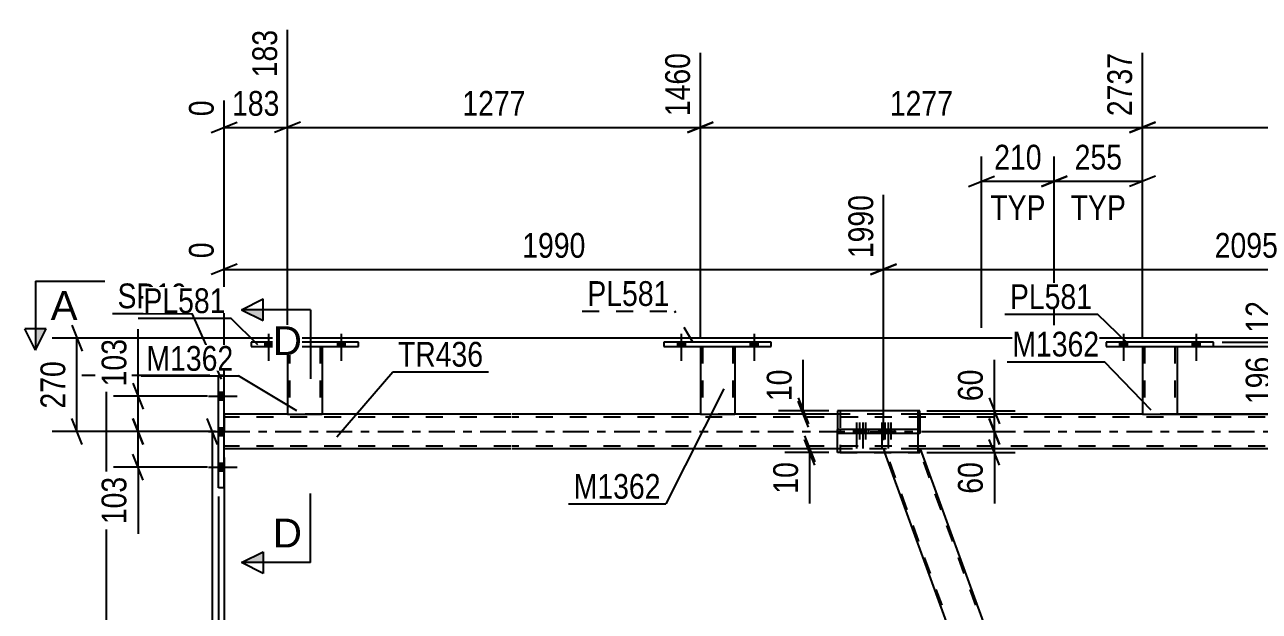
# Model space of a CAD drawing. Header units: millimetres. Extents: x 0 to 1766, y 0 to 560.
# Drawn here: x 1025.3 to 1167.9, y 406 to 473.9 of the extents above; entities that cross this region are included whole.
import ezdxf

# ---------------------------------------------------------------- set-up
doc = ezdxf.new("R2010")
doc.units = ezdxf.units.MM
doc.linetypes.add('DXK_LINE_DOT2', pattern=[3.9198, 1.9599, -1.9599])
doc.linetypes.add('DXK_LINE_DOT3', pattern=[5.9187, 2.979, -0.9799, 0.9799, -0.9799])
doc.styles.add('Arial', font='ARIAL.TTF', dxfattribs={"height": 0.2})
doc.styles.add('Arial Narrow', font='ARIALN.TTF', dxfattribs={"height": 0.2})

# ---------------------------------------------------------------- blocks, each defined once
blk = doc.blocks.new('Part-814185401-3885 - 3531')
at = {"color": 2, "linetype": 'Continuous'}
for p, q in [((1051.44, 437.14), (1051.44, 436.66)), ((1063.84, 437.14), (1051.44, 437.14)), ((1051.44, 436.66), (1063.84, 436.66)), ((1063.84, 436.66), (1063.84, 437.14))]:
    blk.add_line(p, q, dxfattribs=at)
blk = doc.blocks.new('Part-814185401-3603 - 3531')
at = {"color": 7, "linetype": 'DXK_LINE_DOT2'}
for p, q in [((1128.69, 427.06), (1119.51, 427.06)), ((1119.51, 427.06), (1119.51, 426.58)), ((1128.69, 426.58), (1119.51, 426.58)), ((1125.79, 427.06), (1125.79, 426.58)), ((1128.69, 427.06), (1128.69, 426.58))]:
    blk.add_line(p, q, dxfattribs=at)
blk = doc.blocks.new('Bolt-814185401-3566 - 3531')
at = {"linetype": 'Continuous'}
for points in [[(1048.31, 430.48), (1048.31, 431.36), (1047.67, 431.36), (1047.67, 430.48)], [(1048.31, 430.48), (1048.31, 431.36), (1047.67, 431.36), (1047.67, 430.48)], [(1048.31, 430.48), (1048.31, 431.36), (1047.67, 431.36), (1047.67, 430.48)], [(1048.31, 426.38), (1048.31, 427.26), (1047.67, 427.26), (1047.67, 426.38)], [(1048.31, 426.38), (1048.31, 427.26), (1047.67, 427.26), (1047.67, 426.38)], [(1048.31, 422.28), (1048.31, 423.16), (1047.67, 423.16), (1047.67, 422.28)], [(1048.31, 422.28), (1048.31, 423.16), (1047.67, 423.16), (1047.67, 422.28)], [(1048.31, 422.28), (1048.31, 423.16), (1047.67, 423.16), (1047.67, 422.28)]]:
    blk.add_hatch(color=1, dxfattribs=at).paths.add_polyline_path(points)
at = {"color": 1, "linetype": 'Continuous'}
for p, q in [((1046.51, 430.92), (1049.83, 430.92)), ((1046.51, 430.92), (1049.83, 430.92)), ((1046.51, 430.92), (1049.83, 430.92)), ((1047.67, 431.36), (1048.31, 431.36)), ((1047.67, 431.36), (1048.31, 431.36)), ((1047.67, 431.36), (1048.31, 431.36)), ((1047.67, 430.48), (1048.31, 430.48)), ((1047.67, 430.48), (1048.31, 430.48)), ((1047.67, 430.48), (1048.31, 430.48)), ((1046.51, 426.82), (1049.83, 426.82)), ((1046.51, 426.82), (1049.83, 426.82)), ((1047.67, 427.26), (1048.31, 427.26)), ((1047.67, 427.26), (1048.31, 427.26)), ((1047.67, 426.38), (1048.31, 426.38)), ((1047.67, 426.38), (1048.31, 426.38)), ((1046.51, 422.72), (1049.83, 422.72)), ((1046.51, 422.72), (1049.83, 422.72)), ((1046.51, 422.72), (1049.83, 422.72)), ((1047.67, 423.16), (1048.31, 423.16)), ((1047.67, 423.16), (1048.31, 423.16)), ((1047.67, 423.16), (1048.31, 423.16)), ((1047.67, 422.28), (1048.31, 422.28)), ((1047.67, 422.28), (1048.31, 422.28)), ((1047.67, 422.28), (1048.31, 422.28))]:
    blk.add_line(p, q, dxfattribs=at)
blk = doc.blocks.new('Part-814185401-3597 - 3531')
at = {"color": 2, "linetype": 'Continuous'}
for p, q in [((1125.4, 427.06), (1119.18, 427.06)), ((1119.18, 426.58), (1119.18, 427.06)), ((1125.4, 426.58), (1119.18, 426.58)), ((1128.49, 427.06), (1125.4, 427.06)), ((1125.4, 427.06), (1125.4, 426.58)), ((1128.49, 426.58), (1125.4, 426.58)), ((1128.49, 427.06), (1128.49, 426.58))]:
    blk.add_line(p, q, dxfattribs=at)
blk = doc.blocks.new('Part-814185401-3594 - 3531')
at = {"color": 2, "linetype": 'Continuous'}
for p, q in [((1128.69, 429.22), (1119.51, 429.22)), ((1128.69, 428.82), (1128.69, 429.22))]:
    blk.add_line(p, q, dxfattribs=at)
at = {"color": 7, "linetype": 'DXK_LINE_DOT2'}
for p, q in [((1119.51, 429.22), (1119.51, 424.42)), ((1128.69, 428.82), (1128.69, 424.42)), ((1119.51, 424.42), (1128.69, 424.42))]:
    blk.add_line(p, q, dxfattribs=at)
blk = doc.blocks.new('Bolt-814185401-3595 - 3531')
at = {"color": 1, "linetype": 'DXK_LINE_DOT2'}
for p, q in [((1121.35, 427.06), (1121.35, 426.58)), ((1121.71, 427.86), (1121.71, 424.86)), ((1122.05, 427.06), (1122.05, 426.58)), ((1122.07, 427.06), (1122.07, 426.58)), ((1122.41, 427.86), (1122.41, 424.86)), ((1122.77, 427.06), (1122.77, 426.58)), ((1124.31, 427.06), (1124.31, 426.58)), ((1124.67, 427.86), (1124.67, 424.86)), ((1125, 427.06), (1125, 426.58)), ((1125.03, 427.06), (1125.03, 426.58)), ((1125.36, 427.86), (1125.36, 424.86)), ((1125.72, 427.06), (1125.72, 426.58))]:
    blk.add_line(p, q, dxfattribs=at)
blk = doc.blocks.new('Part-814185401-3598 - 3531')
at = {"color": 2, "linetype": 'Continuous'}
for p, q in [((1128.49, 429.22), (1119.18, 429.22)), ((1119.18, 429.22), (1119.18, 427.06)), ((1128.49, 424.42), (1128.49, 429.22)), ((1119.18, 424.42), (1119.18, 426.58)), ((1128.49, 424.42), (1119.18, 424.42))]:
    blk.add_line(p, q, dxfattribs=at)
at = {"color": 7, "linetype": 'DXK_LINE_DOT2'}
blk.add_line((1119.18, 427.06), (1119.18, 426.58), dxfattribs=at)
blk = doc.blocks.new('Bolt-814185401-3599 - 3531')
at = {"linetype": 'Continuous'}
for points in [[(1121.75, 427.06), (1121.03, 427.06), (1121.03, 426.58), (1121.75, 426.58)], [(1122.48, 427.06), (1121.76, 427.06), (1121.76, 426.58), (1122.48, 426.58)], [(1124.68, 427.06), (1123.96, 427.06), (1123.96, 426.58), (1124.68, 426.58)], [(1125.41, 427.06), (1124.69, 427.06), (1124.69, 426.58), (1125.41, 426.58)]]:
    blk.add_hatch(color=1, dxfattribs=at).paths.add_polyline_path(points)
at = {"color": 1, "linetype": 'Continuous'}
for p, q in [((1121.03, 427.06), (1121.03, 426.58)), ((1121.39, 427.86), (1121.39, 424.86)), ((1121.75, 427.06), (1121.75, 426.58)), ((1121.76, 427.06), (1121.76, 426.58)), ((1122.12, 427.86), (1122.12, 424.86)), ((1122.48, 427.06), (1122.48, 426.58)), ((1123.96, 427.06), (1123.96, 426.58)), ((1124.32, 427.86), (1124.32, 424.86)), ((1124.68, 427.06), (1124.68, 426.58)), ((1124.69, 427.06), (1124.69, 426.58)), ((1125.05, 427.86), (1125.05, 424.86)), ((1125.41, 427.06), (1125.41, 426.58))]:
    blk.add_line(p, q, dxfattribs=at)
blk = doc.blocks.new('Bolt-814185401-3999 - 3531')
at = {"linetype": 'Continuous'}
for points in [[(1100.7, 436.66), (1101.58, 436.66), (1101.58, 437.14), (1100.7, 437.14)], [(1109.1, 436.66), (1109.98, 436.66), (1109.98, 437.14), (1109.1, 437.14)]]:
    blk.add_hatch(color=1, dxfattribs=at).paths.add_polyline_path(points)
at = {"color": 1, "linetype": 'Continuous'}
for p, q in [((1101.14, 438.14), (1101.14, 435.02)), ((1109.54, 438.14), (1109.54, 435.02)), ((1100.7, 437.14), (1100.7, 436.66)), ((1101.58, 437.14), (1101.58, 436.66)), ((1109.1, 437.14), (1109.1, 436.66)), ((1109.98, 437.14), (1109.98, 436.66))]:
    blk.add_line(p, q, dxfattribs=at)
blk = doc.blocks.new('Part-814185401-3613 - 3531')
at = {"color": 2, "linetype": 'Continuous'}
for p, q in [((1047.67, 420.32), (1047.67, 433.32)), ((1048.31, 433.32), (1047.67, 433.32)), ((1048.31, 420.32), (1048.31, 433.32)), ((1048.31, 420.32), (1047.67, 420.32))]:
    blk.add_line(p, q, dxfattribs=at)
blk = doc.blocks.new('Part-814185401-3728 - 3531')
at = {"color": 7, "linetype": 'DXK_LINE_DOT2'}
for p, q in [((1124.51, 424.82), (1124.54, 424.82)), ((1128.49, 424.82), (1124.51, 424.82)), ((1124.51, 424.82), (1124.66, 424.42)), ((1168.8, 303.6), (1124.68, 424.82)), ((1172.72, 303.6), (1128.6, 424.82)), ((1172.89, 303.6), (1171.65, 307.02)), ((1168.63, 303.6), (1172.89, 303.6))]:
    blk.add_line(p, q, dxfattribs=at)
at = {"color": 2, "linetype": 'Continuous'}
for p, q in [((1168.63, 303.6), (1124.66, 424.42)), ((1128.77, 424.82), (1128.49, 424.82)), ((1171.65, 307.02), (1128.77, 424.82))]:
    blk.add_line(p, q, dxfattribs=at)
blk = doc.blocks.new('Part-814185401-3734 - 3531')
at = {"color": 2, "linetype": 'Continuous'}
for p, q in [((1055.64, 428.82), (1048.31, 428.82)), ((1081.44, 428.82), (1059.64, 428.82)), ((1103.34, 428.82), (1081.54, 428.82)), ((1119.18, 428.82), (1107.34, 428.82)), ((1154.42, 428.82), (1128.49, 428.82)), ((1205.5, 428.82), (1158.42, 428.82)), ((1081.44, 424.82), (1048.31, 424.82)), ((1119.18, 424.82), (1081.54, 424.82)), ((1208.33, 424.82), (1128.77, 424.82))]:
    blk.add_line(p, q, dxfattribs=at)
at = {"color": 7, "linetype": 'DXK_LINE_DOT2'}
for p, q in [((1048.31, 428.82), (1048.31, 424.82)), ((1081.44, 428.5), (1048.31, 428.5)), ((1059.64, 428.82), (1055.64, 428.82)), ((1693.85, 428.5), (1081.54, 428.5)), ((1107.34, 428.82), (1103.34, 428.82)), ((1128.49, 428.82), (1119.18, 428.82)), ((1158.42, 428.82), (1154.42, 428.82)), ((1081.44, 425.14), (1048.31, 425.14)), ((1693.85, 425.14), (1081.54, 425.14)), ((1128.77, 424.82), (1119.18, 424.82))]:
    blk.add_line(p, q, dxfattribs=at)
at = {"color": 7, "linetype": 'DXK_LINE_DOT3'}
for p, q in [((1048.31, 426.82), (1081.44, 426.82)), ((1081.54, 426.82), (1693.85, 426.82))]:
    blk.add_line(p, q, dxfattribs=at)
blk = doc.blocks.new('Part-814185401-3960 - 3531')
at = {"color": 2, "linetype": 'Continuous'}
for p, q in [((1103.34, 436.66), (1103.34, 428.82)), ((1107.34, 436.66), (1107.34, 428.82)), ((1103.34, 428.82), (1107.34, 428.82))]:
    blk.add_line(p, q, dxfattribs=at)
at = {"color": 7, "linetype": 'DXK_LINE_DOT2'}
for p, q in [((1103.34, 436.66), (1107.34, 436.66)), ((1103.34, 436.66), (1103.34, 436.66)), ((1103.34, 436.66), (1103.34, 436.66)), ((1103.58, 436.66), (1103.58, 428.82)), ((1107.1, 436.66), (1107.1, 428.82)), ((1107.34, 436.66), (1107.34, 436.66)), ((1107.34, 436.66), (1107.34, 436.66)), ((1107.05, 428.82), (1107.08, 428.82)), ((1107.05, 428.82), (1107.08, 428.82)), ((1107.08, 428.82), (1107.1, 428.82)), ((1107.08, 428.82), (1107.1, 428.82))]:
    blk.add_line(p, q, dxfattribs=at)
blk = doc.blocks.new('Part-814185401-3890 - 3531')
at = {"color": 2, "linetype": 'Continuous'}
for p, q in [((1055.64, 436.66), (1055.64, 428.82)), ((1059.64, 436.66), (1059.64, 428.82)), ((1055.64, 428.82), (1059.64, 428.82))]:
    blk.add_line(p, q, dxfattribs=at)
at = {"color": 7, "linetype": 'DXK_LINE_DOT2'}
for p, q in [((1055.64, 436.66), (1059.64, 436.66)), ((1055.64, 436.66), (1055.64, 436.66)), ((1055.64, 436.66), (1055.64, 436.66)), ((1055.88, 436.66), (1055.88, 428.82)), ((1059.4, 436.66), (1059.4, 428.82)), ((1059.64, 436.66), (1059.64, 436.66)), ((1059.64, 436.66), (1059.64, 436.66)), ((1059.35, 428.82), (1059.38, 428.82)), ((1059.35, 428.82), (1059.38, 428.82)), ((1059.38, 428.82), (1059.4, 428.82)), ((1059.38, 428.82), (1059.4, 428.82))]:
    blk.add_line(p, q, dxfattribs=at)
blk = doc.blocks.new('Part-814185401-3955 - 3531')
at = {"color": 2, "linetype": 'Continuous'}
for p, q in [((1099.14, 437.14), (1099.14, 436.66)), ((1111.54, 437.14), (1099.14, 437.14)), ((1099.14, 436.66), (1111.54, 436.66)), ((1111.54, 436.66), (1111.54, 437.14))]:
    blk.add_line(p, q, dxfattribs=at)
blk = doc.blocks.new('Part-814185401-3965 - 3531')
at = {"color": 2, "linetype": 'Continuous'}
for p, q in [((1150.22, 437.14), (1150.22, 436.66)), ((1162.62, 437.14), (1150.22, 437.14)), ((1150.22, 436.66), (1162.62, 436.66)), ((1162.62, 436.66), (1162.62, 437.14))]:
    blk.add_line(p, q, dxfattribs=at)
blk = doc.blocks.new('Part-814185401-3970 - 3531')
at = {"color": 2, "linetype": 'Continuous'}
for p, q in [((1154.42, 436.66), (1154.42, 428.82)), ((1158.42, 436.66), (1158.42, 428.82)), ((1154.42, 428.82), (1158.42, 428.82))]:
    blk.add_line(p, q, dxfattribs=at)
at = {"color": 7, "linetype": 'DXK_LINE_DOT2'}
for p, q in [((1154.42, 436.66), (1158.42, 436.66)), ((1154.42, 436.66), (1154.42, 436.66)), ((1154.42, 436.66), (1154.42, 436.66)), ((1154.66, 436.66), (1154.66, 428.82)), ((1158.18, 436.66), (1158.18, 428.82)), ((1158.42, 436.66), (1158.42, 436.66)), ((1158.42, 436.66), (1158.42, 436.66)), ((1158.13, 428.82), (1158.16, 428.82)), ((1158.13, 428.82), (1158.16, 428.82)), ((1158.16, 428.82), (1158.18, 428.82)), ((1158.16, 428.82), (1158.18, 428.82))]:
    blk.add_line(p, q, dxfattribs=at)
blk = doc.blocks.new('Bolt-814185401-3997 - 3531')
at = {"linetype": 'Continuous'}
for points in [[(1053, 436.66), (1053.88, 436.66), (1053.88, 437.14), (1053, 437.14)], [(1061.4, 436.66), (1062.28, 436.66), (1062.28, 437.14), (1061.4, 437.14)]]:
    blk.add_hatch(color=1, dxfattribs=at).paths.add_polyline_path(points)
at = {"color": 1, "linetype": 'Continuous'}
for p, q in [((1053.44, 438.14), (1053.44, 435.02)), ((1061.84, 438.14), (1061.84, 435.02)), ((1053, 437.14), (1053, 436.66)), ((1053.88, 437.14), (1053.88, 436.66)), ((1061.4, 437.14), (1061.4, 436.66)), ((1062.28, 437.14), (1062.28, 436.66))]:
    blk.add_line(p, q, dxfattribs=at)
blk = doc.blocks.new('Bolt-814185401-3998 - 3531')
at = {"linetype": 'Continuous'}
for points in [[(1053, 436.66), (1053.88, 436.66), (1053.88, 437.14), (1053, 437.14)], [(1061.4, 436.66), (1062.28, 436.66), (1062.28, 437.14), (1061.4, 437.14)]]:
    blk.add_hatch(color=1, dxfattribs=at).paths.add_polyline_path(points)
at = {"color": 1, "linetype": 'Continuous'}
for p, q in [((1053.44, 438.14), (1053.44, 435.02)), ((1061.84, 438.14), (1061.84, 435.02)), ((1053, 437.14), (1053, 436.66)), ((1053.88, 437.14), (1053.88, 436.66)), ((1061.4, 437.14), (1061.4, 436.66)), ((1062.28, 437.14), (1062.28, 436.66))]:
    blk.add_line(p, q, dxfattribs=at)
blk = doc.blocks.new('Bolt-814185401-4000 - 3531')
at = {"linetype": 'Continuous'}
for points in [[(1100.7, 436.66), (1101.58, 436.66), (1101.58, 437.14), (1100.7, 437.14)], [(1109.1, 436.66), (1109.98, 436.66), (1109.98, 437.14), (1109.1, 437.14)]]:
    blk.add_hatch(color=1, dxfattribs=at).paths.add_polyline_path(points)
at = {"color": 1, "linetype": 'Continuous'}
for p, q in [((1101.14, 438.14), (1101.14, 435.02)), ((1109.54, 438.14), (1109.54, 435.02)), ((1100.7, 437.14), (1100.7, 436.66)), ((1101.58, 437.14), (1101.58, 436.66)), ((1109.1, 437.14), (1109.1, 436.66)), ((1109.98, 437.14), (1109.98, 436.66))]:
    blk.add_line(p, q, dxfattribs=at)
blk = doc.blocks.new('Bolt-814185401-4001 - 3531')
at = {"linetype": 'Continuous'}
for points in [[(1151.78, 436.66), (1152.66, 436.66), (1152.66, 437.14), (1151.78, 437.14)], [(1160.18, 436.66), (1161.06, 436.66), (1161.06, 437.14), (1160.18, 437.14)]]:
    blk.add_hatch(color=1, dxfattribs=at).paths.add_polyline_path(points)
at = {"color": 1, "linetype": 'Continuous'}
for p, q in [((1152.22, 438.14), (1152.22, 435.02)), ((1160.62, 438.14), (1160.62, 435.02)), ((1151.78, 437.14), (1151.78, 436.66)), ((1152.66, 437.14), (1152.66, 436.66)), ((1160.18, 437.14), (1160.18, 436.66)), ((1161.06, 437.14), (1161.06, 436.66))]:
    blk.add_line(p, q, dxfattribs=at)
blk = doc.blocks.new('Bolt-814185401-4002 - 3531')
at = {"linetype": 'Continuous'}
for points in [[(1151.78, 436.66), (1152.66, 436.66), (1152.66, 437.14), (1151.78, 437.14)], [(1160.18, 436.66), (1161.06, 436.66), (1161.06, 437.14), (1160.18, 437.14)]]:
    blk.add_hatch(color=1, dxfattribs=at).paths.add_polyline_path(points)
at = {"color": 1, "linetype": 'Continuous'}
for p, q in [((1152.22, 438.14), (1152.22, 435.02)), ((1160.62, 438.14), (1160.62, 435.02)), ((1151.78, 437.14), (1151.78, 436.66)), ((1152.66, 437.14), (1152.66, 436.66)), ((1160.18, 437.14), (1160.18, 436.66)), ((1161.06, 437.14), (1161.06, 436.66))]:
    blk.add_line(p, q, dxfattribs=at)
blk = doc.blocks.new('StraightDimension-814185401-4918 - 3531')
at = {"color": 7, "linetype": 'Continuous'}
for p, q in [((1137.32, 429.22), (1137.32, 435.13)), ((1137.32, 429.22), (1137.32, 435.13)), ((1136.72, 430.72), (1137.92, 427.72)), ((1129.49, 429.22), (1139.72, 429.22)), ((1137.92, 425.32), (1136.72, 428.32)), ((1137.32, 426.82), (1137.32, 429.22)), ((1129.49, 426.82), (1139.72, 426.82))]:
    blk.add_line(p, q, dxfattribs=at)
at = {"color": 0}
blk.add_wipeout([(1136.57, 434.6), (1132.37, 434.6), (1132.37, 429.74), (1136.57, 429.74)], dxfattribs=at)
at = {"color": 3, "style": 'Arial Narrow'}
blk.add_text('60', height=2.863, rotation=90.0002, dxfattribs=at).set_placement((1135.97, 430.34))
blk = doc.blocks.new('StraightDimension-814185401-4027 - 3531')
at = {"color": 7, "linetype": 'Continuous'}
for p, q in [((1144.24, 439.14), (1144.24, 458.62)), ((1154.42, 437.66), (1154.42, 458.62)), ((1142.74, 455.17), (1145.74, 456.37)), ((1144.24, 455.77), (1154.42, 455.77)), ((1155.92, 456.37), (1152.92, 455.17))]:
    blk.add_line(p, q, dxfattribs=at)
at = {"color": 0}
blk.add_wipeout([(1152.67, 456.52), (1152.67, 460.72), (1145.99, 460.72), (1145.99, 456.52)], dxfattribs=at)
at = {"color": 0, "linetype": 'Continuous'}
blk.add_wipeout([(1153.12, 450.67), (1153.12, 454.87), (1145.53, 454.87), (1145.53, 450.67)], dxfattribs=at)
at = {"color": 3, "style": 'Arial Narrow'}
blk.add_text('255', height=2.863, dxfattribs=at).set_placement((1146.59, 457.12))
at = {"color": 3, "linetype": 'Continuous', "style": 'Arial Narrow'}
blk.add_text('TYP', height=2.863, dxfattribs=at).set_placement((1146.13, 451.27))
blk = doc.blocks.new('StraightDimension-814185401-4162 - 3531')
at = {"color": 7, "linetype": 'Continuous'}
for p, q in [((1055.64, 437.66), (1055.64, 473.27)), ((1048.31, 429.82), (1048.31, 465.11)), ((1046.81, 461.39), (1049.81, 462.59)), ((1057.14, 462.59), (1054.14, 461.39)), ((1048.31, 461.99), (1055.64, 461.99))]:
    blk.add_line(p, q, dxfattribs=at)
at = {"color": 0}
blk.add_wipeout([(1055.32, 462.74), (1055.32, 466.94), (1048.63, 466.94), (1048.63, 462.74)], dxfattribs=at)
at = {"color": 0, "linetype": 'Continuous'}
blk.add_wipeout([(1047.71, 465.71), (1043.51, 465.71), (1043.51, 462.69), (1047.71, 462.69)], dxfattribs=at)
at = {"color": 3, "style": 'Arial Narrow'}
blk.add_text('183', height=2.863, dxfattribs=at).set_placement((1049.23, 463.34))
at = {"color": 3, "linetype": 'Continuous', "style": 'Arial Narrow'}
blk.add_text('0', height=2.86, rotation=90.0002, dxfattribs=at).set_placement((1047.11, 463.29))
at = {"color": 0, "linetype": 'Continuous'}
blk.add_wipeout([(1055.04, 473.87), (1050.84, 473.87), (1050.84, 467.19), (1055.04, 467.19)], dxfattribs=at)
at = {"color": 3, "linetype": 'Continuous', "style": 'Arial Narrow'}
blk.add_text('183', height=2.863, rotation=90.0002, dxfattribs=at).set_placement((1054.44, 467.79))
blk = doc.blocks.new('StraightDimension-814185401-4152 - 3531')
at = {"color": 7, "linetype": 'Continuous'}
for p, q in [((1055.64, 437.66), (1055.64, 473.27)), ((1103.34, 437.66), (1103.34, 470.6)), ((1057.14, 462.59), (1054.14, 461.39)), ((1101.84, 461.39), (1104.84, 462.59)), ((1055.64, 461.99), (1103.34, 461.99))]:
    blk.add_line(p, q, dxfattribs=at)
at = {"color": 0}
blk.add_wipeout([(1083.75, 462.74), (1083.75, 466.94), (1075.24, 466.94), (1075.24, 462.74)], dxfattribs=at)
at = {"color": 3, "style": 'Arial Narrow'}
blk.add_text('1277', height=2.863, dxfattribs=at).set_placement((1075.84, 463.34))
at = {"color": 0, "linetype": 'Continuous'}
blk.add_wipeout([(1102.74, 471.2), (1098.54, 471.2), (1098.54, 462.69), (1102.74, 462.69)], dxfattribs=at)
at = {"color": 3, "linetype": 'Continuous', "style": 'Arial Narrow'}
blk.add_text('1460', height=2.863, rotation=90.0002, dxfattribs=at).set_placement((1102.14, 463.29))
blk = doc.blocks.new('StraightDimension-814185401-4927 - 3531')
at = {"color": 7, "linetype": 'Continuous'}
for p, q in [((1136.72, 428.32), (1137.92, 425.32)), ((1129.49, 426.82), (1139.72, 426.82)), ((1137.32, 424.42), (1137.32, 426.82)), ((1137.92, 422.92), (1136.72, 425.92)), ((1129.49, 424.42), (1139.72, 424.42)), ((1137.32, 424.42), (1137.32, 418.51)), ((1137.32, 424.42), (1137.32, 418.51))]:
    blk.add_line(p, q, dxfattribs=at)
at = {"color": 0}
blk.add_wipeout([(1136.57, 423.89), (1132.37, 423.89), (1132.37, 419.04), (1136.57, 419.04)], dxfattribs=at)
at = {"color": 3, "style": 'Arial Narrow'}
blk.add_text('60', height=2.863, rotation=90.0002, dxfattribs=at).set_placement((1135.97, 419.64))
blk = doc.blocks.new('StraightDimension-814185401-4872 - 3531')
at = {"color": 7, "linetype": 'Continuous'}
for p, q in [((1115.37, 426.32), (1116.57, 423.32)), ((1116.57, 422.92), (1115.37, 425.92)), ((1118.18, 424.82), (1113.12, 424.82)), ((1118.18, 424.42), (1113.12, 424.42)), ((1115.97, 424.42), (1115.97, 424.82)), ((1115.97, 424.42), (1115.97, 418.51)), ((1115.97, 424.42), (1115.97, 418.51))]:
    blk.add_line(p, q, dxfattribs=at)
at = {"color": 0}
blk.add_wipeout([(1115.22, 423.89), (1111.02, 423.89), (1111.02, 419.04), (1115.22, 419.04)], dxfattribs=at)
at = {"color": 3, "style": 'Arial Narrow'}
blk.add_text('10', height=2.863, rotation=90.0002, dxfattribs=at).set_placement((1114.62, 419.64))
blk = doc.blocks.new('StraightDimension-814185401-4007 - 3531')
at = {"color": 7, "linetype": 'Continuous'}
for p, q in [((1170.57, 437.14), (1170.57, 443.04)), ((1170.57, 437.14), (1170.57, 443.04)), ((1169.97, 438.64), (1171.17, 435.64)), ((1171.17, 435.16), (1169.97, 438.16)), ((1157.42, 436.66), (1172.97, 436.66)), ((1163.62, 437.14), (1172.97, 437.14)), ((1170.57, 436.66), (1170.57, 437.14))]:
    blk.add_line(p, q, dxfattribs=at)
at = {"color": 0, "linetype": 'Continuous'}
blk.add_wipeout([(1175.67, 443.89), (1171.47, 443.89), (1171.47, 436.3), (1175.67, 436.3)], dxfattribs=at)
at = {"color": 0}
blk.add_wipeout([(1169.82, 442.52), (1165.62, 442.52), (1165.62, 437.66), (1169.82, 437.66)], dxfattribs=at)
at = {"color": 3, "linetype": 'Continuous', "style": 'Arial Narrow'}
blk.add_text('TYP', height=2.863, rotation=90.0002, dxfattribs=at).set_placement((1175.07, 436.9))
at = {"color": 3, "style": 'Arial Narrow'}
blk.add_text('12', height=2.863, rotation=90.0002, dxfattribs=at).set_placement((1169.22, 438.26))
blk = doc.blocks.new('StraightDimension-814185401-4016 - 3531')
at = {"color": 7, "linetype": 'Continuous'}
for p, q in [((1169.97, 438.16), (1171.17, 435.16)), ((1157.42, 436.66), (1172.97, 436.66)), ((1170.57, 428.82), (1170.57, 436.66)), ((1171.17, 427.32), (1169.97, 430.32)), ((1157.42, 428.82), (1172.97, 428.82))]:
    blk.add_line(p, q, dxfattribs=at)
at = {"color": 0, "linetype": 'Continuous'}
blk.add_wipeout([(1175.67, 436.53), (1171.47, 436.53), (1171.47, 428.95), (1175.67, 428.95)], dxfattribs=at)
at = {"color": 0}
blk.add_wipeout([(1169.82, 436.08), (1165.62, 436.08), (1165.62, 429.4), (1169.82, 429.4)], dxfattribs=at)
at = {"color": 3, "style": 'Arial Narrow'}
blk.add_text('196', height=2.863, rotation=90.0002, dxfattribs=at).set_placement((1169.22, 430))
at = {"color": 3, "linetype": 'Continuous', "style": 'Arial Narrow'}
blk.add_text('TYP', height=2.863, rotation=90.0002, dxfattribs=at).set_placement((1175.07, 429.55))
blk = doc.blocks.new('StraightDimension-814185401-4026 - 3531')
at = {"color": 7, "linetype": 'Continuous'}
for p, q in [((1135.84, 438.8), (1135.84, 458.62)), ((1144.24, 439.14), (1144.24, 458.62)), ((1134.34, 455.17), (1137.34, 456.37)), ((1135.84, 455.77), (1144.24, 455.77)), ((1145.74, 456.37), (1142.74, 455.17))]:
    blk.add_line(p, q, dxfattribs=at)
at = {"color": 0}
blk.add_wipeout([(1143.38, 456.52), (1143.38, 460.72), (1136.69, 460.72), (1136.69, 456.52)], dxfattribs=at)
at = {"color": 0, "linetype": 'Continuous'}
blk.add_wipeout([(1143.83, 450.67), (1143.83, 454.87), (1136.24, 454.87), (1136.24, 450.67)], dxfattribs=at)
at = {"color": 3, "style": 'Arial Narrow'}
blk.add_text('210', height=2.863, dxfattribs=at).set_placement((1137.29, 457.12))
at = {"color": 3, "linetype": 'Continuous', "style": 'Arial Narrow'}
blk.add_text('TYP', height=2.863, dxfattribs=at).set_placement((1136.84, 451.27))
blk = doc.blocks.new('StraightDimension-814185401-4815 - 3531')
at = {"color": 7, "linetype": 'Continuous'}
for p, q in [((1035.33, 431.82), (1034.13, 434.82)), ((1046.67, 433.32), (1031.88, 433.32)), ((1034.73, 293.21), (1034.73, 433.32))]:
    blk.add_line(p, q, dxfattribs=at)
blk = doc.blocks.new('StraightDimension-814185401-4132 - 3531')
at = {"color": 7, "linetype": 'Continuous'}
for p, q in [((1154.42, 437.66), (1154.42, 470.6)), ((1205.5, 437.66), (1205.5, 470.6)), ((1155.92, 462.59), (1152.92, 461.39)), ((1204, 461.39), (1207, 462.59)), ((1154.42, 461.99), (1205.5, 461.99))]:
    blk.add_line(p, q, dxfattribs=at)
at = {"color": 0}
blk.add_wipeout([(1184.22, 462.74), (1184.22, 466.94), (1175.71, 466.94), (1175.71, 462.74)], dxfattribs=at)
at = {"color": 3, "style": 'Arial Narrow'}
blk.add_text('1277', height=2.863, dxfattribs=at).set_placement((1176.31, 463.34))
at = {"color": 0, "linetype": 'Continuous'}
blk.add_wipeout([(1204.9, 471.2), (1200.7, 471.2), (1200.7, 462.69), (1204.9, 462.69)], dxfattribs=at)
at = {"color": 3, "linetype": 'Continuous', "style": 'Arial Narrow'}
blk.add_text('4014', height=2.863, rotation=90.0002, dxfattribs=at).set_placement((1204.3, 463.29))
blk = doc.blocks.new('StraightDimension-814185401-4142 - 3531')
at = {"color": 7, "linetype": 'Continuous'}
for p, q in [((1103.34, 437.66), (1103.34, 470.6)), ((1154.42, 437.66), (1154.42, 470.6)), ((1104.84, 462.59), (1101.84, 461.39)), ((1152.92, 461.39), (1155.92, 462.59)), ((1103.34, 461.99), (1154.42, 461.99))]:
    blk.add_line(p, q, dxfattribs=at)
at = {"color": 0}
blk.add_wipeout([(1133.14, 462.74), (1133.14, 466.94), (1124.63, 466.94), (1124.63, 462.74)], dxfattribs=at)
at = {"color": 3, "style": 'Arial Narrow'}
blk.add_text('1277', height=2.863, dxfattribs=at).set_placement((1125.23, 463.34))
at = {"color": 0, "linetype": 'Continuous'}
blk.add_wipeout([(1153.82, 471.2), (1149.62, 471.2), (1149.62, 462.69), (1153.82, 462.69)], dxfattribs=at)
at = {"color": 3, "linetype": 'Continuous', "style": 'Arial Narrow'}
blk.add_text('2737', height=2.863, rotation=90.0002, dxfattribs=at).set_placement((1153.22, 463.29))
blk = doc.blocks.new('StraightDimension-814185401-4173 - 3531')
at = {"color": 7, "linetype": 'Continuous'}
for p, q in [((1038.37, 430.92), (1038.37, 438.65)), ((1038.37, 430.92), (1038.37, 438.65)), ((1037.77, 432.42), (1038.97, 429.42)), ((1046.38, 430.92), (1035.52, 430.92)), ((1038.37, 426.82), (1038.37, 430.92)), ((1038.97, 425.32), (1037.77, 428.32)), ((1046.99, 426.82), (1035.52, 426.82))]:
    blk.add_line(p, q, dxfattribs=at)
at = {"color": 0}
blk.add_wipeout([(1037.62, 438.13), (1033.42, 438.13), (1033.42, 431.45), (1037.62, 431.45)], dxfattribs=at)
at = {"color": 3, "style": 'Arial Narrow'}
blk.add_text('103', height=2.863, rotation=90.0002, dxfattribs=at).set_placement((1037.02, 432.05))
blk = doc.blocks.new('StraightDimension-814185401-4183 - 3531')
at = {"color": 7, "linetype": 'Continuous'}
for p, q in [((1037.77, 428.32), (1038.97, 425.32)), ((1046.99, 426.82), (1035.52, 426.82)), ((1038.37, 422.72), (1038.37, 426.82)), ((1038.97, 421.22), (1037.77, 424.22)), ((1046.38, 422.72), (1035.52, 422.72)), ((1038.37, 422.72), (1038.37, 414.99)), ((1038.37, 422.72), (1038.37, 414.99))]:
    blk.add_line(p, q, dxfattribs=at)
at = {"color": 0}
blk.add_wipeout([(1037.62, 422.2), (1033.42, 422.2), (1033.42, 415.51), (1037.62, 415.51)], dxfattribs=at)
at = {"color": 3, "style": 'Arial Narrow'}
blk.add_text('103', height=2.863, rotation=90.0002, dxfattribs=at).set_placement((1037.02, 416.11))
blk = doc.blocks.new('StraightDimension-814185401-4239 - 3531')
at = {"color": 7, "linetype": 'Continuous'}
for p, q in [((1048.31, 423.82), (1048.31, 365.2)), ((1101.39, 304.6), (1101.39, 370.45)), ((1049.81, 368.2), (1046.81, 367)), ((1099.89, 367), (1102.89, 368.2)), ((1048.31, 367.6), (1101.39, 367.6))]:
    blk.add_line(p, q, dxfattribs=at)
at = {"color": 0}
blk.add_wipeout([(1079.11, 368.35), (1079.11, 372.55), (1070.59, 372.55), (1070.59, 368.35)], dxfattribs=at)
at = {"color": 3, "style": 'Arial Narrow'}
blk.add_text('1411', height=2.863, dxfattribs=at).set_placement((1071.19, 368.95))
blk = doc.blocks.new('StraightDimension-814185401-4895 - 3531')
at = {"color": 7, "linetype": 'Continuous'}
for p, q in [((1115.23, 429.22), (1115.23, 435.13)), ((1115.23, 429.22), (1115.23, 435.13)), ((1114.63, 430.72), (1115.83, 427.72)), ((1115.83, 427.32), (1114.63, 430.32)), ((1118.18, 429.22), (1112.38, 429.22)), ((1118.18, 428.82), (1112.38, 428.82)), ((1115.23, 428.82), (1115.23, 429.22))]:
    blk.add_line(p, q, dxfattribs=at)
at = {"color": 0}
blk.add_wipeout([(1114.48, 434.6), (1110.28, 434.6), (1110.28, 429.74), (1114.48, 429.74)], dxfattribs=at)
at = {"color": 3, "style": 'Arial Narrow'}
blk.add_text('10', height=2.863, rotation=90.0002, dxfattribs=at).set_placement((1113.88, 430.34))
blk = doc.blocks.new('StraightDimension-814185401-4250 - 3531')
at = {"color": 7, "linetype": 'Continuous'}
for p, q in [((1124.51, 425.82), (1124.51, 454.18)), ((1048.31, 434.32), (1048.31, 448.7)), ((1049.81, 446.17), (1046.81, 444.97)), ((1048.31, 445.57), (1124.51, 445.57)), ((1123.01, 444.97), (1126.01, 446.17))]:
    blk.add_line(p, q, dxfattribs=at)
at = {"color": 0}
blk.add_wipeout([(1090.67, 446.32), (1090.67, 450.52), (1082.16, 450.52), (1082.16, 446.32)], dxfattribs=at)
at = {"color": 3, "style": 'Arial Narrow'}
blk.add_text('1990', height=2.863, dxfattribs=at).set_placement((1082.76, 446.92))
at = {"color": 0, "linetype": 'Continuous'}
for points in [[(1123.91, 454.78), (1119.71, 454.78), (1119.71, 446.27), (1123.91, 446.27)], [(1047.71, 449.3), (1043.51, 449.3), (1043.51, 446.27), (1047.71, 446.27)]]:
    blk.add_wipeout(points, dxfattribs=at)
at = {"color": 3, "linetype": 'Continuous', "style": 'Arial Narrow'}
for s, height, p in [('1990', 2.863, (1123.31, 446.87)), ('0', 2.86, (1047.11, 446.87))]:
    blk.add_text(s, height=height, rotation=90.0002, dxfattribs=at).set_placement(p)
blk = doc.blocks.new('StraightDimension-814185401-4496 - 3531')
at = {"color": 7, "linetype": 'Continuous'}
for p, q in [((1124.51, 425.82), (1124.51, 454.18)), ((1208.33, 425.82), (1208.33, 454.18)), ((1126.01, 446.17), (1123.01, 444.97)), ((1124.51, 445.57), (1208.33, 445.57)), ((1206.83, 444.97), (1209.83, 446.17))]:
    blk.add_line(p, q, dxfattribs=at)
at = {"color": 0}
blk.add_wipeout([(1170.68, 446.32), (1170.68, 450.52), (1162.17, 450.52), (1162.17, 446.32)], dxfattribs=at)
at = {"color": 3, "style": 'Arial Narrow'}
blk.add_text('2095', height=2.863, dxfattribs=at).set_placement((1162.77, 446.92))
at = {"color": 0, "linetype": 'Continuous'}
blk.add_wipeout([(1207.73, 454.78), (1203.53, 454.78), (1203.53, 446.27), (1207.73, 446.27)], dxfattribs=at)
at = {"color": 3, "linetype": 'Continuous', "style": 'Arial Narrow'}
blk.add_text('4085', height=2.863, rotation=90.0002, dxfattribs=at).set_placement((1207.13, 446.87))
blk = doc.blocks.new('StraightDimension-814185401-4525 - 3531')
at = {"color": 7, "linetype": 'Continuous'}
blk.add_line((1047.67, 419.32), (1047.67, 259.05), dxfattribs=at)
blk = doc.blocks.new('StraightDimension-814185401-4810 - 3531')
at = {"color": 7, "linetype": 'Continuous'}
for p, q in [((1047.56, 425.32), (1046.36, 428.32)), ((1046.67, 426.82), (1044.11, 426.82)), ((1046.96, 300.96), (1046.96, 426.82)), ((1046.36, 302.46), (1047.56, 299.46)), ((1100.17, 300.96), (1044.11, 300.96))]:
    blk.add_line(p, q, dxfattribs=at)
at = {"color": 0}
blk.add_wipeout([(1046.21, 368.15), (1042.01, 368.15), (1042.01, 359.63), (1046.21, 359.63)], dxfattribs=at)
at = {"color": 3, "style": 'Arial Narrow'}
blk.add_text('3147', height=2.863, rotation=90.0002, dxfattribs=at).set_placement((1045.61, 360.23))
blk = doc.blocks.new('StraightDimension-814185401-4963 - 3531')
at = {"color": 7, "linetype": 'Continuous'}
for p, q in [((1030.71, 439.12), (1031.91, 436.12)), ((1686.2, 437.62), (1028.46, 437.62)), ((1031.31, 426.82), (1031.31, 437.62)), ((1031.91, 425.32), (1030.71, 428.32)), ((1047.31, 426.82), (1028.46, 426.82))]:
    blk.add_line(p, q, dxfattribs=at)
at = {"color": 0}
blk.add_wipeout([(1030.56, 435.56), (1026.36, 435.56), (1026.36, 428.88), (1030.56, 428.88)], dxfattribs=at)
at = {"color": 3, "style": 'Arial Narrow'}
blk.add_text('270', height=2.863, rotation=90.0002, dxfattribs=at).set_placement((1029.96, 429.48))
blk = doc.blocks.new('Mark-814185401-3609 - 3531')
at = {"color": 0}
blk.add_wipeout([(1044.04, 441.08), (1044.04, 444.08), (1036, 444.08), (1036, 441.08)], dxfattribs=at)
blk.add_wipeout([(1044.04, 441.08), (1044.04, 444.08), (1036, 444.08), (1036, 441.08)], dxfattribs=at)
at = {"color": 30, "linetype": 'Continuous'}
for p in [(1035.4, 440.48), (1048.03, 432.88)]:
    blk.add_line(p, (1044.64, 440.48), dxfattribs=at)
at = {"color": 3, "style": 'Arial Narrow'}
blk.add_text('SP19', height=2.863, dxfattribs=at).set_placement((1036, 441.08))
blk = doc.blocks.new('SectionMark-814185401-4993 - 3531')
at = {"linetype": 'Continuous'}
blk.add_hatch(color=6, dxfattribs=at).paths.add_polyline_path([(1026.52, 438.72), (1027.77, 438.72), (1026.52, 436.22)])
at = {"color": 6, "linetype": 'Continuous'}
for p, q in [((1026.52, 444.22), (1034.52, 444.22)), ((1026.52, 444.22), (1026.52, 436.22)), ((1026.52, 436.22), (1025.27, 438.72)), ((1027.77, 438.72), (1025.27, 438.72)), ((1026.52, 436.22), (1027.77, 438.72))]:
    blk.add_line(p, q, dxfattribs=at)
at = {"color": 0, "linetype": 'Continuous'}
blk.add_wipeout([(1031.38, 439.72), (1031.38, 443.22), (1028.27, 443.22), (1028.27, 439.72)], dxfattribs=at)
at = {"color": 3, "linetype": 'Continuous', "style": 'Arial'}
blk.add_text('A', height=3.34, dxfattribs=at).set_placement((1028.27, 439.72))
blk = doc.blocks.new('Mark-814185401-3730 - 3531')
at = {"color": 0}
blk.add_wipeout([(1078.26, 434.33), (1078.26, 437.33), (1068.39, 437.33), (1068.39, 434.33)], dxfattribs=at)
blk.add_wipeout([(1078.26, 434.33), (1078.26, 437.33), (1068.39, 437.33), (1068.39, 434.33)], dxfattribs=at)
at = {"color": 30, "linetype": 'Continuous'}
for p, q in [((1061.33, 426.21), (1067.79, 433.73)), ((1067.79, 433.73), (1078.86, 433.73))]:
    blk.add_line(p, q, dxfattribs=at)
at = {"color": 3, "style": 'Arial Narrow'}
blk.add_text('TR436', height=2.863, dxfattribs=at).set_placement((1068.39, 434.33))
blk = doc.blocks.new('Mark-814185401-3886 - 3531')
at = {"color": 0}
blk.add_wipeout([(1049.39, 433.85), (1049.39, 436.85), (1039.34, 436.85), (1039.34, 433.85)], dxfattribs=at)
blk.add_wipeout([(1049.39, 433.85), (1049.39, 436.85), (1039.34, 436.85), (1039.34, 433.85)], dxfattribs=at)
at = {"color": 30, "linetype": 'Continuous'}
for p in [(1038.74, 433.25), (1056.72, 429.23)]:
    blk.add_line(p, (1049.99, 433.25), dxfattribs=at)
at = {"color": 3, "style": 'Arial Narrow'}
blk.add_text('M1362', height=2.863, dxfattribs=at).set_placement((1039.34, 433.85))
blk = doc.blocks.new('Mark-814185401-3881 - 3531')
at = {"color": 0}
blk.add_wipeout([(1048.49, 440.52), (1048.49, 443.52), (1038.99, 443.52), (1038.99, 440.52)], dxfattribs=at)
blk.add_wipeout([(1048.49, 440.52), (1048.49, 443.52), (1038.99, 443.52), (1038.99, 440.52)], dxfattribs=at)
at = {"color": 30, "linetype": 'Continuous'}
for p in [(1038.39, 439.92), (1052.22, 436.84)]:
    blk.add_line(p, (1049.09, 439.92), dxfattribs=at)
at = {"color": 3, "style": 'Arial Narrow'}
blk.add_text('PL581', height=2.863, dxfattribs=at).set_placement((1038.99, 440.52))
blk = doc.blocks.new('Mark-814185401-3951 - 3531')
at = {"color": 0}
blk.add_wipeout([(1099.79, 441.35), (1099.79, 444.35), (1090.28, 444.35), (1090.28, 441.35)], dxfattribs=at)
blk.add_wipeout([(1099.79, 441.35), (1099.79, 444.35), (1090.28, 444.35), (1090.28, 441.35)], dxfattribs=at)
at = {"color": 30, "linetype": 'DXK_LINE_DOT2'}
for p in [(1089.68, 440.75), (1102.46, 437.14)]:
    blk.add_line(p, (1100.39, 440.75), dxfattribs=at)
at = {"color": 3, "style": 'Arial Narrow'}
blk.add_text('PL581', height=2.863, dxfattribs=at).set_placement((1090.28, 441.35))
blk = doc.blocks.new('Mark-814185401-3956 - 3531')
at = {"color": 0}
blk.add_wipeout([(1098.77, 419.05), (1098.77, 422.05), (1088.71, 422.05), (1088.71, 419.05)], dxfattribs=at)
blk.add_wipeout([(1098.77, 419.05), (1098.77, 422.05), (1088.71, 422.05), (1088.71, 419.05)], dxfattribs=at)
at = {"color": 30, "linetype": 'Continuous'}
for p in [(1106.05, 431.78), (1088.11, 418.45)]:
    blk.add_line(p, (1099.37, 418.45), dxfattribs=at)
at = {"color": 3, "style": 'Arial Narrow'}
blk.add_text('M1362', height=2.863, dxfattribs=at).set_placement((1088.71, 419.05))
blk = doc.blocks.new('Mark-814185401-3961 - 3531')
at = {"color": 0}
blk.add_wipeout([(1148.62, 440.99), (1148.62, 443.99), (1139.11, 443.99), (1139.11, 440.99)], dxfattribs=at)
blk.add_wipeout([(1148.62, 440.99), (1148.62, 443.99), (1139.11, 443.99), (1139.11, 440.99)], dxfattribs=at)
at = {"color": 30, "linetype": 'Continuous'}
for p in [(1138.51, 440.39), (1152.71, 437.03)]:
    blk.add_line(p, (1149.22, 440.39), dxfattribs=at)
at = {"color": 3, "style": 'Arial Narrow'}
blk.add_text('PL581', height=2.863, dxfattribs=at).set_placement((1139.11, 440.99))
blk = doc.blocks.new('Mark-814185401-3966 - 3531')
at = {"color": 0}
blk.add_wipeout([(1149.45, 435.5), (1149.45, 438.5), (1139.39, 438.5), (1139.39, 435.5)], dxfattribs=at)
blk.add_wipeout([(1149.45, 435.5), (1149.45, 438.5), (1139.39, 438.5), (1139.39, 435.5)], dxfattribs=at)
at = {"color": 30, "linetype": 'Continuous'}
for p in [(1138.79, 434.9), (1155.42, 429.3)]:
    blk.add_line(p, (1150.05, 434.9), dxfattribs=at)
at = {"color": 3, "style": 'Arial Narrow'}
blk.add_text('M1362', height=2.863, dxfattribs=at).set_placement((1139.39, 435.5))
blk = doc.blocks.new('SectionMark-814185401-5001 - 3531')
at = {"linetype": 'Continuous'}
for points in [[(1052.81, 440.91), (1052.81, 439.66), (1050.31, 440.91)], [(1052.81, 412.92), (1052.81, 411.67), (1050.31, 411.67)]]:
    blk.add_hatch(color=6, dxfattribs=at).paths.add_polyline_path(points)
at = {"color": 6, "linetype": 'Continuous'}
for p, q in [((1050.31, 440.91), (1052.81, 442.16)), ((1058.31, 440.91), (1050.31, 440.91)), ((1050.31, 440.91), (1052.81, 439.66)), ((1052.81, 439.66), (1052.81, 442.16)), ((1058.31, 440.91), (1058.31, 432.91)), ((1058.31, 411.67), (1058.31, 419.67)), ((1050.31, 411.67), (1052.81, 412.92)), ((1052.81, 412.92), (1052.81, 410.42)), ((1058.31, 411.67), (1050.31, 411.67)), ((1052.81, 410.42), (1050.31, 411.67))]:
    blk.add_line(p, q, dxfattribs=at)
at = {"color": 0, "linetype": 'Continuous'}
for points in [[(1057.31, 435.66), (1057.31, 439.16), (1053.94, 439.16), (1053.94, 435.66)], [(1057.31, 413.42), (1057.31, 416.92), (1053.94, 416.92), (1053.94, 413.42)]]:
    blk.add_wipeout(points, dxfattribs=at)
at = {"color": 3, "linetype": 'Continuous', "style": 'Arial'}
for p in [(1053.94, 435.66), (1053.94, 413.42)]:
    blk.add_text('D', height=3.34, dxfattribs=at).set_placement(p)

msp = doc.modelspace()

# ---------------------------------------------------------------- block references
for name in ['Bolt-814185401-3997 - 3531', 'Bolt-814185401-3998 - 3531', 'Bolt-814185401-3999 - 3531', 'Bolt-814185401-4000 - 3531', 'Bolt-814185401-4001 - 3531', 'Bolt-814185401-4002 - 3531', 'Part-814185401-3885 - 3531', 'Part-814185401-3890 - 3531', 'Part-814185401-3955 - 3531', 'Part-814185401-3960 - 3531', 'Part-814185401-3965 - 3531', 'Part-814185401-3970 - 3531', 'Part-814185401-3613 - 3531', 'Bolt-814185401-3566 - 3531', 'Part-814185401-3734 - 3531', 'Part-814185401-3598 - 3531', 'Part-814185401-3594 - 3531', 'Part-814185401-3597 - 3531', 'Part-814185401-3603 - 3531', 'Bolt-814185401-3599 - 3531', 'Bolt-814185401-3595 - 3531', 'Part-814185401-3728 - 3531']:
    msp.add_blockref(name, (0, 0))

# ---------------------------------------------------------------- next in the draw order: block references
for name in ['StraightDimension-814185401-4162 - 3531', 'StraightDimension-814185401-4027 - 3531', 'StraightDimension-814185401-4007 - 3531', 'StraightDimension-814185401-4918 - 3531', 'StraightDimension-814185401-4872 - 3531']:
    msp.add_blockref(name, (0, 0))

# ---------------------------------------------------------------- next in the draw order: block references
for name in ['StraightDimension-814185401-4152 - 3531', 'StraightDimension-814185401-4026 - 3531', 'StraightDimension-814185401-4016 - 3531', 'StraightDimension-814185401-4927 - 3531']:
    msp.add_blockref(name, (0, 0))

# ---------------------------------------------------------------- next in the draw order: block references
for name in ['StraightDimension-814185401-4132 - 3531', 'StraightDimension-814185401-4815 - 3531']:
    msp.add_blockref(name, (0, 0))

# ---------------------------------------------------------------- next in the draw order: block references
for name in ['StraightDimension-814185401-4142 - 3531', 'StraightDimension-814185401-4173 - 3531', 'StraightDimension-814185401-4895 - 3531']:
    msp.add_blockref(name, (0, 0))

# ---------------------------------------------------------------- next in the draw order: block references
msp.add_blockref('StraightDimension-814185401-4183 - 3531', (0, 0))

# ---------------------------------------------------------------- next in the draw order: block references
for name in ['StraightDimension-814185401-4250 - 3531', 'StraightDimension-814185401-4239 - 3531']:
    msp.add_blockref(name, (0, 0))

# ---------------------------------------------------------------- next in the draw order: block references
for name in ['StraightDimension-814185401-4496 - 3531', 'StraightDimension-814185401-4525 - 3531']:
    msp.add_blockref(name, (0, 0))

# ---------------------------------------------------------------- next in the draw order: block references
msp.add_blockref('StraightDimension-814185401-4810 - 3531', (0, 0))

# ---------------------------------------------------------------- next in the draw order: block references
msp.add_blockref('StraightDimension-814185401-4963 - 3531', (0, 0))

# ---------------------------------------------------------------- next in the draw order: block references
for name in ['Mark-814185401-3609 - 3531', 'Mark-814185401-3956 - 3531']:
    msp.add_blockref(name, (0, 0))

# ---------------------------------------------------------------- next in the draw order: block references
msp.add_blockref('SectionMark-814185401-4993 - 3531', (0, 0))

# ---------------------------------------------------------------- next in the draw order: block references
for name in ['Mark-814185401-3951 - 3531', 'Mark-814185401-3961 - 3531', 'Mark-814185401-3886 - 3531', 'Mark-814185401-3730 - 3531']:
    msp.add_blockref(name, (0, 0))

# ---------------------------------------------------------------- next in the draw order: block references
for name in ['Mark-814185401-3881 - 3531', 'Mark-814185401-3966 - 3531']:
    msp.add_blockref(name, (0, 0))

# ---------------------------------------------------------------- next in the draw order: block references
msp.add_blockref('SectionMark-814185401-5001 - 3531', (0, 0))

doc.saveas('drawing.dxf')
